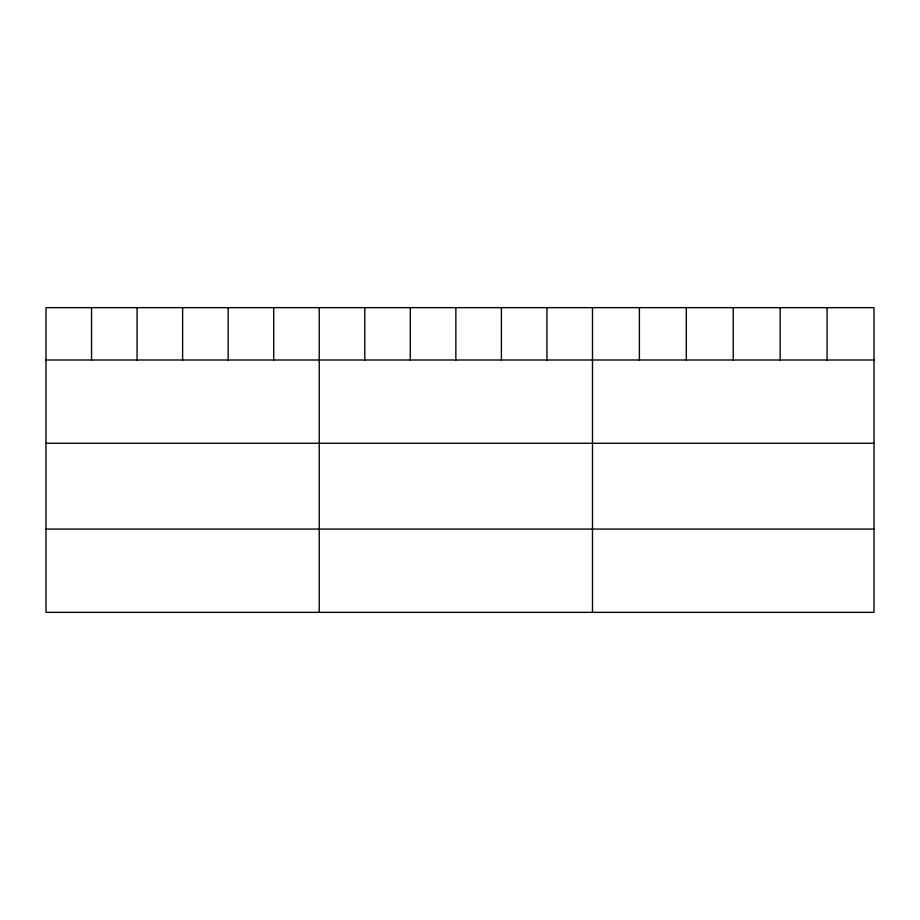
<?xml version="1.0" encoding="UTF-8"?>
<svg xmlns="http://www.w3.org/2000/svg" width="920" height="920" viewBox="0 0 920 920"><rect width="100%" height="100%" fill="white"/><g stroke="black" fill="none" stroke-linecap="round" stroke-linejoin="round"><path stroke-width="1.38" d="M874 359.996L874 612.352L46 612.352L46 307.648L874 307.648L874 359.996L46 359.996M46 443.267L874 443.267M46 529.08L874 529.08M827.08 307.648L827.08 359.996M780.16 307.648L780.16 359.996M733.24 307.648L733.24 359.996M686.32 307.648L686.32 359.996M639.4 307.648L639.4 359.996M592.48 307.648L592.48 612.352M546.94 307.648L546.94 359.996M501.4 307.648L501.4 359.996M455.86 307.648L455.86 359.996M410.32 307.648L410.32 359.996M364.78 307.648L364.78 359.996M319.24 307.648L319.24 612.352M273.7 307.648L273.7 359.996M228.16 307.648L228.16 359.996M182.62 307.648L182.62 359.996M137.08 307.648L137.08 359.996M91.54 307.648L91.54 359.996"/></g></svg>
